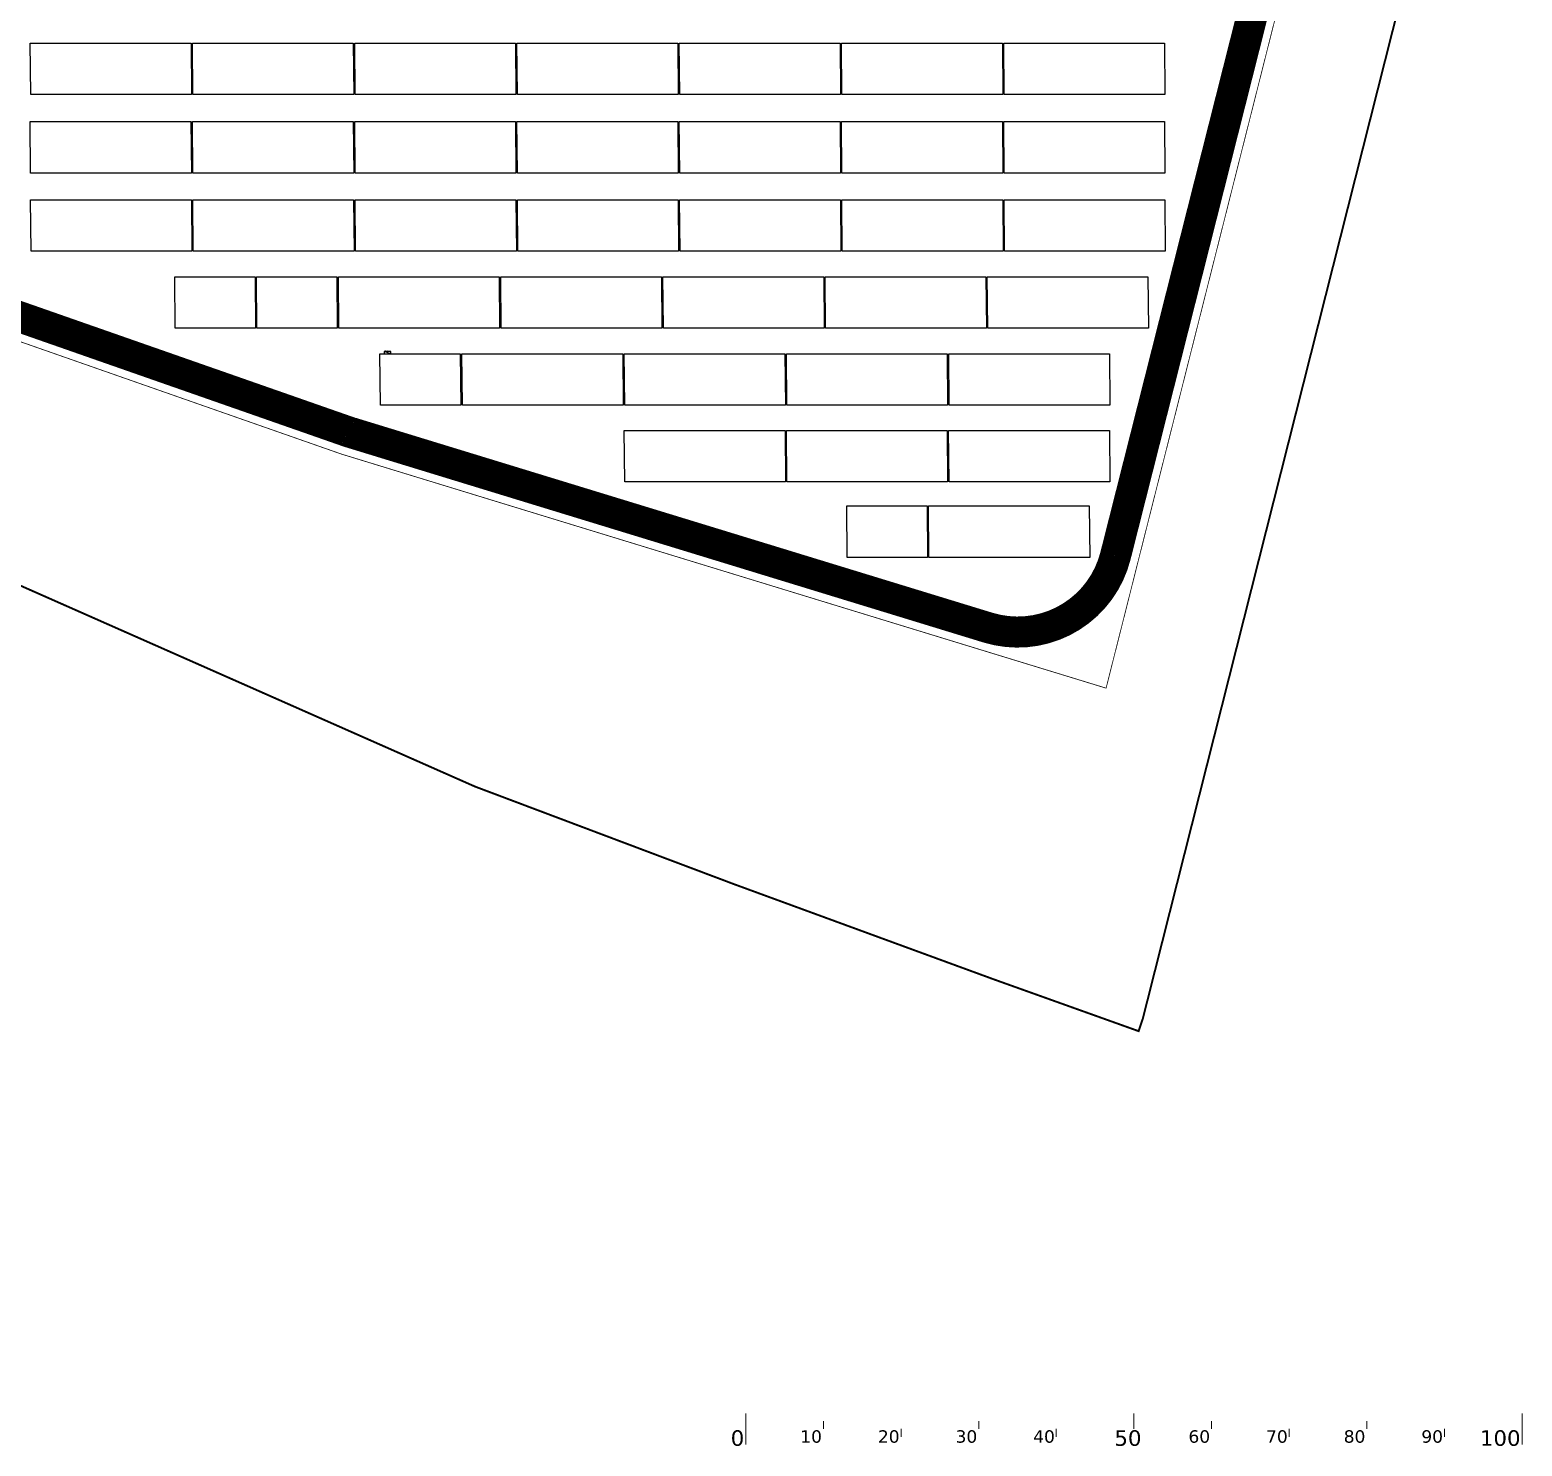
# Model space of a CAD drawing. Header units: metres. Extents: x 1351658 to 1352063, y 7182158 to 7182531.
# Drawn here: x 1351870.5 to 1352062.7, y 7182158.4 to 7182340.8 of the extents above; entities that cross this region are included whole.
import ezdxf

# ---------------------------------------------------------------- set-up
doc = ezdxf.new("R2010")
doc.units = ezdxf.units.M
doc.linetypes.add('AXES', pattern=[50.8, 31.75, -6.35, 6.35, -6.35])
doc.linetypes.add('CACHE2', pattern=[4.7625, 3.175, -1.5875])
doc.layers.get('0').update_dxf_attribs({"lineweight": 0})
for name, color, linetype, lineweight in [("- 2BR - Zone d'étude", 1, 'CACHE2', 30), ('UBS-100-Axe voirie', 7, 'Continuous', 0), ('UBS-100-Circulation intérieure SDIS', 252, 'Continuous', 0), ('UBS-100-Clôture', 30, 'LIMITE1', 0), ('UBS-900-Echelle plan', 7, 'Continuous', 0)]:
    doc.layers.add(name, color=color, linetype=linetype, lineweight=lineweight)
for name, color, linetype in [('PVcase Device Numbering', 7, 'Continuous'), ('PVcase Inverters', 7, 'Continuous'), ('PVcase PV Modules (full frames)', 142, 'Continuous'), ('PVcase PV Modules (optimised)', 142, 'Continuous')]:
    doc.layers.add(name, color=color, linetype=linetype)
doc.styles.add('UBS-Style de texte', font='verdana.ttf')
doc.linetypes.add('LIMITE1', pattern='A,6.35,-2.54,[133,ltypeshp.shx,S=2.54,R=0,X=-2.54,Y=0],-2.54,25.4', length=36.83)

# ---------------------------------------------------------------- blocks, each defined once
blk = doc.blocks.new('3P18@15DEG F FX ID1 PVBlock')
at = {"layer": 'PVcase PV Modules (optimised)', "color": 0, "linetype": 'ByBlock', "transparency": 33554687}
blk.add_polyline3d([(0, 0, 1.77), (20.72, 0, 1.77), (20.72, -6.62, 0), (0, -6.62, 0)], close=True, dxfattribs=at)
blk = doc.blocks.new('3P9@15DEG F FX ID1 PVBlock')
at = {"layer": 'PVcase PV Modules (optimised)', "color": 0, "linetype": 'ByBlock', "transparency": 33554687}
blk.add_polyline3d([(0, 0, 1.77), (10.35, 0, 1.77), (10.35, -6.62, 0), (0, -6.62, 0)], close=True, dxfattribs=at)
blk = doc.blocks.new('3P18@15DEG F FX ID2 PVBlock')
at = {"layer": 'PVcase PV Modules (optimised)', "color": 0, "linetype": 'ByBlock', "transparency": 33554687}
blk.add_polyline3d([(0, 0, 1.77), (20.72, 0, 1.77), (20.72, -6.62, 0), (0, -6.62, 0)], close=True, dxfattribs=at)
blk = doc.blocks.new('3P9@15DEG F FX ID2 PVBlock')
at = {"layer": 'PVcase PV Modules (optimised)', "color": 0, "linetype": 'ByBlock', "transparency": 33554687}
blk.add_polyline3d([(0, 0, 1.77), (10.35, 0, 1.77), (10.35, -6.62, 0), (0, -6.62, 0)], close=True, dxfattribs=at)
blk = doc.blocks.new('PVcase Inverter (1st tier)')
at = {"layer": 'PVcase Inverters', "color": 0, "transparency": 33554687}
blk.add_lwpolyline([(0, 0), (850, 0), (850, 300), (0, 300)], close=True, dxfattribs=at)
blk.add_lwpolyline([(850, 0), (0, 300)], dxfattribs=at)
blk = doc.blocks.new('*U668')
for p, q in [((0, -2), (0, 2)), ((50, 0), (50, 2)), ((100, -2), (100, 2)), ((10, 0), (10, 1)), ((20, -1), (20, 0)), ((30, 0), (30, 1)), ((40, -1), (40, 0)), ((60, 0), (60, 1)), ((70, -1), (70, 0)), ((80, 0), (80, 1)), ((90, -1), (90, 0))]:
    blk.add_line(p, q)
at = {"const_width": 0.02}
blk.add_lwpolyline([(0, 0), (100, 0)], dxfattribs=at)
at = {"style": 'UBS-Style de texte'}
for s, insert, char_height, attachment_point in [('0', (-0.2, -0.17), 2, 3), ('10', (9.81, -0.17), 1.6, 3), ('20', (19.81, -0.17), 1.6, 3), ('30', (29.81, -0.17), 1.6, 3), ('40', (39.81, -0.17), 1.6, 3), ('50', (47.48, -0.17), 2, 1), ('60', (59.81, -0.17), 1.6, 3), ('70', (69.81, -0.17), 1.6, 3), ('80', (79.81, -0.17), 1.6, 3), ('90', (89.81, -0.17), 1.6, 3), ('100', (99.8, -0.17), 2, 3)]:
    blk.add_mtext_dynamic_manual_height_columns(s, width=22.2421, gutter_width=41606.05, heights=[0], dxfattribs=dict(at, insert=insert, char_height=char_height, attachment_point=attachment_point))

msp = doc.modelspace()

# ---------------------------------------------------------------- linework, layer by layer
at = {"layer": "- 2BR - Zone d'étude", "transparency": 33554687, "const_width": 0.25}
msp.add_lwpolyline([(1352052.76, 7182366.06), (1352000.1, 7182383.88), (1351917.04, 7182412.02), (1351881.7, 7182426.67), (1351837.3, 7182453.42), (1351757.69, 7182501.48), (1351717.46, 7182530.78), (1351708.56, 7182500.58), (1351693.55, 7182449.63), (1351673.25, 7182380.92), (1351658.64, 7182331.6), (1351669.77, 7182322.77), (1351709.19, 7182338.17), (1351742.06, 7182324.1), (1351868.51, 7182269.59), (1351927.8, 7182243.39), (1351961.19, 7182230.81), (1351994.69, 7182218.54), (1352013.29, 7182211.89), (1352013.84, 7182213.53), (1352051.9, 7182364.02), (1352052.76, 7182366.06)], close=True, dxfattribs=at)
at = {"layer": 'UBS-100-Axe voirie', "color": 18, "linetype": 'AXES', "ltscale": 0.2, "true_color": 0x000000, "transparency": 33554687, "const_width": 0.02}
msp.add_lwpolyline([(1351853.41, 7182309.38), (1351911.3, 7182289.14, 0.009911), (1351911.79, 7182288.98), (1351993.9, 7182263.85, 0.428809), (1352010.31, 7182273.1), (1352028.25, 7182344, 0.389553), (1352020.53, 7182358.29), (1351990.97, 7182368.29, -0.166863), (1351984.32, 7182373.49), (1351978.32, 7182382.71, 0.17141), (1351972.51, 7182387.18), (1351954.21, 7182393.13), (1351915.6, 7182406.43, -0.020439), (1351914.76, 7182406.76), (1351880.02, 7182422.01, -0.029887), (1351878.85, 7182422.61), (1351834.68, 7182448.67)], format="xyb", dxfattribs=at)
at = {"layer": 'UBS-100-Circulation intérieure SDIS', "transparency": 33554687, "const_width": 4}
msp.add_lwpolyline([(1351853.41, 7182309.38), (1351911.3, 7182289.14, 0.009911), (1351911.79, 7182288.98), (1351993.9, 7182263.85, 0.428809), (1352010.31, 7182273.1), (1352028.25, 7182344, 0.389553), (1352020.53, 7182358.29), (1351990.97, 7182368.29, -0.166863), (1351984.32, 7182373.49), (1351978.32, 7182382.71, 0.17141), (1351972.51, 7182387.18), (1351954.21, 7182393.13), (1351915.6, 7182406.43, -0.020439), (1351914.76, 7182406.76), (1351880.02, 7182422.01, -0.029887), (1351878.85, 7182422.61), (1351834.68, 7182448.67)], format="xyb", dxfattribs=at)
at = {"layer": 'UBS-100-Clôture', "ltscale": 0.1, "transparency": 33554687, "const_width": 0.1}
msp.add_lwpolyline([(1351849.65, 7182307.53), (1351910.61, 7182286.2), (1352009.1, 7182256.06), (1352035.34, 7182359.96), (1352030.94, 7182368.92), (1352031.74, 7182372.96), (1352018.63, 7182377.29), (1352018, 7182375.39), (1351999.38, 7182381.54), (1351955.17, 7182395.97), (1351916.27, 7182409.37), (1351880.79, 7182424.95), (1351836.21, 7182451.25)], dxfattribs=at)

# ---------------------------------------------------------------- block references
at = {"layer": 'PVcase Inverters', "linetype": 'ByBlock', "transparency": 33554687, "xscale": 0.001, "yscale": 0.001, "zscale": 0.001}
msp.add_blockref('PVcase Inverter (1st tier)', (1351916.12, 7182299.13, 42.83), dxfattribs=at)
at = {"layer": 'PVcase PV Modules (full frames)', "color": 144, "linetype": 'ByBlock', "true_color": 0x007ca5, "transparency": 33554687, "extrusion": (-0.032098, 0, 0.999485), "rotation": 90}
msp.add_blockref('3P18@15DEG F FX ID1 PVBlock', (-7182339.11, 1351175.29, -43351.93), dxfattribs=at)
at = {"layer": 'PVcase PV Modules (full frames)', "color": 144, "linetype": 'ByBlock', "true_color": 0x007ca5, "transparency": 33554687, "extrusion": (-0.027831, 0, 0.999613), "rotation": 90}
msp.add_blockref('3P18@15DEG F FX ID1 PVBlock', (-7182339.11, 1351368.98, -37582.27), dxfattribs=at)
at = {"layer": 'PVcase PV Modules (full frames)', "color": 144, "linetype": 'ByBlock', "true_color": 0x007ca5, "transparency": 33554687, "extrusion": (-0.030061, 0, 0.999548), "rotation": 90}
msp.add_blockref('3P18@15DEG F FX ID1 PVBlock', (-7182339.11, 1351302.64, -40598.2), dxfattribs=at)
at = {"layer": 'PVcase PV Modules (full frames)', "color": 144, "linetype": 'ByBlock', "true_color": 0x007ca5, "transparency": 33554687, "extrusion": (-0.035959, 0, 0.999353), "rotation": 90}
msp.add_blockref('3P18@15DEG F FX ID1 PVBlock', (-7182339.11, 1351060.49, -48571.01), dxfattribs=at)
at = {"layer": 'PVcase PV Modules (full frames)', "color": 144, "linetype": 'ByBlock', "true_color": 0x007ca5, "transparency": 33554687, "extrusion": (-0.031351, 0, 0.999508), "rotation": 90}
msp.add_blockref('3P18@15DEG F FX ID1 PVBlock', (-7182339.11, 1351290.96, -42341.99), dxfattribs=at)
at = {"layer": 'PVcase PV Modules (full frames)', "color": 144, "linetype": 'ByBlock', "true_color": 0x007ca5, "transparency": 33554687, "extrusion": (-0.02373, 0, 0.999718), "rotation": 90}
msp.add_blockref('3P18@15DEG F FX ID1 PVBlock', (-7182339.11, 1351595.41, -32037.99), dxfattribs=at)
at = {"layer": 'PVcase PV Modules (full frames)', "color": 144, "linetype": 'ByBlock', "true_color": 0x007ca5, "transparency": 33554687, "extrusion": (-0.027482, 0, 0.999622), "rotation": 90}
msp.add_blockref('3P18@15DEG F FX ID1 PVBlock', (-7182339.11, 1351486.57, -37110.26), dxfattribs=at)
at = {"layer": 'PVcase PV Modules (full frames)', "color": 144, "linetype": 'ByBlock', "true_color": 0x007ca5, "transparency": 33554687, "extrusion": (-0.031591, 0, 0.999501), "rotation": 90}
msp.add_blockref('3P18@15DEG F FX ID1 PVBlock', (-7182329.02, 1351197.09, -42666.67), dxfattribs=at)
at = {"layer": 'PVcase PV Modules (full frames)', "color": 144, "linetype": 'ByBlock', "true_color": 0x007ca5, "transparency": 33554687, "extrusion": (-0.02807, 0, 0.999606), "rotation": 90}
msp.add_blockref('3P18@15DEG F FX ID1 PVBlock', (-7182329.02, 1351359.93, -37906.18), dxfattribs=at)
at = {"layer": 'PVcase PV Modules (full frames)', "color": 144, "linetype": 'ByBlock', "true_color": 0x007ca5, "transparency": 33554687, "extrusion": (-0.033753, 0, 0.99943), "rotation": 90}
msp.add_blockref('3P18@15DEG F FX ID1 PVBlock', (-7182329.02, 1351143.46, -45589.5), dxfattribs=at)
at = {"layer": 'PVcase PV Modules (full frames)', "color": 144, "linetype": 'ByBlock', "true_color": 0x007ca5, "transparency": 33554687, "extrusion": (-0.036524, 0, 0.999333), "rotation": 90}
msp.add_blockref('3P18@15DEG F FX ID1 PVBlock', (-7182329.02, 1351032.78, -49335.74), dxfattribs=at)
at = {"layer": 'PVcase PV Modules (full frames)', "color": 144, "linetype": 'ByBlock', "true_color": 0x007ca5, "transparency": 33554687, "extrusion": (-0.032239, 0, 0.99948), "rotation": 90}
msp.add_blockref('3P18@15DEG F FX ID1 PVBlock', (-7182329.02, 1351252.81, -43542.24), dxfattribs=at)
at = {"layer": 'PVcase PV Modules (full frames)', "color": 144, "linetype": 'ByBlock', "true_color": 0x007ca5, "transparency": 33554687, "extrusion": (-0.024343, 0, 0.999704), "rotation": 90}
msp.add_blockref('3P18@15DEG F FX ID1 PVBlock', (-7182329.02, 1351575.5, -32867.04), dxfattribs=at)
at = {"layer": 'PVcase PV Modules (full frames)', "color": 144, "linetype": 'ByBlock', "true_color": 0x007ca5, "transparency": 33554687, "extrusion": (-0.02869, 0, 0.999588), "rotation": 90}
msp.add_blockref('3P18@15DEG F FX ID1 PVBlock', (-7182329.02, 1351440.72, -38744.07), dxfattribs=at)
at = {"layer": 'PVcase PV Modules (full frames)', "color": 144, "linetype": 'ByBlock', "true_color": 0x007ca5, "transparency": 33554687, "extrusion": (-0.030372, 0, 0.999539), "rotation": 90}
msp.add_blockref('3P18@15DEG F FX ID1 PVBlock', (-7182318.96, 1351248.17, -41018.86), dxfattribs=at)
at = {"layer": 'PVcase PV Modules (full frames)', "color": 144, "linetype": 'ByBlock', "true_color": 0x007ca5, "transparency": 33554687, "extrusion": (-0.02906, 0, 0.999578), "rotation": 90}
msp.add_blockref('3P18@15DEG F FX ID2 PVBlock', (-7182318.96, 1351321.75, -39245.24), dxfattribs=at)
at = {"layer": 'PVcase PV Modules (full frames)', "color": 144, "linetype": 'ByBlock', "true_color": 0x007ca5, "transparency": 33554687, "extrusion": (-0.033962, 0, 0.999423), "rotation": 90}
msp.add_blockref('3P18@15DEG F FX ID2 PVBlock', (-7182318.96, 1351133.96, -45871.83), dxfattribs=at)
at = {"layer": 'PVcase PV Modules (full frames)', "color": 144, "linetype": 'ByBlock', "true_color": 0x007ca5, "transparency": 33554687, "extrusion": (-0.034923, 0, 0.99939), "rotation": 90}
msp.add_blockref('3P18@15DEG F FX ID2 PVBlock', (-7182318.96, 1351110.15, -47170.64), dxfattribs=at)
at = {"layer": 'PVcase PV Modules (full frames)', "color": 144, "linetype": 'ByBlock', "true_color": 0x007ca5, "transparency": 33554687, "extrusion": (-0.0349, 0, 0.999391), "rotation": 90}
msp.add_blockref('3P18@15DEG F FX ID2 PVBlock', (-7182318.96, 1351132.11, -47140.64), dxfattribs=at)
at = {"layer": 'PVcase PV Modules (full frames)', "color": 144, "linetype": 'ByBlock', "true_color": 0x007ca5, "transparency": 33554687, "extrusion": (-0.027201, 0, 0.99963), "rotation": 90}
msp.add_blockref('3P18@15DEG F FX ID2 PVBlock', (-7182318.96, 1351476.04, -36731.86), dxfattribs=at)
at = {"layer": 'PVcase PV Modules (full frames)', "color": 144, "linetype": 'ByBlock', "true_color": 0x007ca5, "transparency": 33554687, "extrusion": (-0.032704, 0, 0.999465), "rotation": 90}
msp.add_blockref('3P18@15DEG F FX ID2 PVBlock', (-7182318.96, 1351274.23, -44171.94), dxfattribs=at)
at = {"layer": 'PVcase PV Modules (full frames)', "color": 156, "linetype": 'ByBlock', "true_color": 0x004080, "transparency": 33554687, "extrusion": (-0.028089, 0, 0.999605), "rotation": 90}
msp.add_blockref('3P9@15DEG F FX ID1 PVBlock', (-7182309.04, 1351356.9, -37932.42), dxfattribs=at)
at = {"layer": 'PVcase PV Modules (full frames)', "color": 156, "linetype": 'ByBlock', "true_color": 0x004080, "transparency": 33554687, "extrusion": (-0.027499, 0, 0.999622), "rotation": 90}
msp.add_blockref('3P9@15DEG F FX ID2 PVBlock', (-7182309.03, 1351389.61, -37134.46), dxfattribs=at)
at = {"layer": 'PVcase PV Modules (full frames)', "color": 144, "linetype": 'ByBlock', "true_color": 0x007ca5, "transparency": 33554687, "extrusion": (-0.033679, 0, 0.999433), "rotation": 90}
msp.add_blockref('3P18@15DEG F FX ID2 PVBlock', (-7182309.03, 1351144.71, -45490.19), dxfattribs=at)
at = {"layer": 'PVcase PV Modules (full frames)', "color": 144, "linetype": 'ByBlock', "true_color": 0x007ca5, "transparency": 33554687, "extrusion": (-0.036916, 0, 0.999318), "rotation": 90}
msp.add_blockref('3P18@15DEG F FX ID2 PVBlock', (-7182309.03, 1351011.2, -49866.33), dxfattribs=at)
at = {"layer": 'PVcase PV Modules (full frames)', "color": 144, "linetype": 'ByBlock', "true_color": 0x007ca5, "transparency": 33554687, "extrusion": (-0.035018, 0, 0.999387), "rotation": 90}
msp.add_blockref('3P18@15DEG F FX ID2 PVBlock', (-7182309.03, 1351124.39, -47300.23), dxfattribs=at)
at = {"layer": 'PVcase PV Modules (full frames)', "color": 144, "linetype": 'ByBlock', "true_color": 0x007ca5, "transparency": 33554687, "extrusion": (-0.031735, 0, 0.999496), "rotation": 90}
msp.add_blockref('3P18@15DEG F FX ID2 PVBlock', (-7182309.03, 1351293.41, -42860.76), dxfattribs=at)
at = {"layer": 'PVcase PV Modules (full frames)', "color": 144, "linetype": 'ByBlock', "true_color": 0x007ca5, "transparency": 33554687, "extrusion": (-0.039047, 0, 0.999237), "rotation": 90}
msp.add_blockref('3P18@15DEG F FX ID2 PVBlock', (-7182309.03, 1350964.5, -52747.59), dxfattribs=at)
at = {"layer": 'PVcase PV Modules (full frames)', "color": 156, "linetype": 'ByBlock', "true_color": 0x004080, "transparency": 33554687, "extrusion": (-0.038064, 0, 0.999275), "rotation": 90}
msp.add_blockref('3P9@15DEG F FX ID1 PVBlock', (-7182299.13, 1350937.47, -51417.87), dxfattribs=at)
at = {"layer": 'PVcase PV Modules (full frames)', "color": 144, "linetype": 'ByBlock', "true_color": 0x007ca5, "transparency": 33554687, "extrusion": (-0.037764, 0, 0.999287), "rotation": 90}
msp.add_blockref('3P18@15DEG F FX ID1 PVBlock', (-7182299.13, 1350963.4, -51013.09), dxfattribs=at)
at = {"layer": 'PVcase PV Modules (full frames)', "color": 144, "linetype": 'ByBlock', "true_color": 0x007ca5, "transparency": 33554687, "extrusion": (-0.035439, 0, 0.999372), "rotation": 90}
msp.add_blockref('3P18@15DEG F FX ID1 PVBlock', (-7182299.13, 1351099.33, -47869.99), dxfattribs=at)
at = {"layer": 'PVcase PV Modules (full frames)', "color": 144, "linetype": 'ByBlock', "true_color": 0x007ca5, "transparency": 33554687, "extrusion": (-0.032718, 0, 0.999465), "rotation": 90}
msp.add_blockref('3P18@15DEG F FX ID1 PVBlock', (-7182299.13, 1351245.57, -44190.89), dxfattribs=at)
at = {"layer": 'PVcase PV Modules (full frames)', "color": 144, "linetype": 'ByBlock', "true_color": 0x007ca5, "transparency": 33554687, "extrusion": (-0.032963, 0, 0.999457), "rotation": 90}
msp.add_blockref('3P18@15DEG F FX ID1 PVBlock', (-7182299.13, 1351255.59, -44522.62), dxfattribs=at)
at = {"layer": 'PVcase PV Modules (full frames)', "color": 144, "linetype": 'ByBlock', "true_color": 0x007ca5, "transparency": 33554687, "extrusion": (-0.031173, 0, 0.999514), "rotation": 90}
msp.add_blockref('3P18@15DEG F FX ID1 PVBlock', (-7182289.24, 1351291.35, -42102.59), dxfattribs=at)
at = {"layer": 'PVcase PV Modules (full frames)', "color": 144, "linetype": 'ByBlock', "true_color": 0x007ca5, "transparency": 33554687, "extrusion": (-0.031705, 0, 0.999497), "rotation": 90}
msp.add_blockref('3P18@15DEG F FX ID1 PVBlock', (-7182289.24, 1351289.64, -42822.06), dxfattribs=at)
at = {"layer": 'PVcase PV Modules (full frames)', "color": 144, "linetype": 'ByBlock', "true_color": 0x007ca5, "transparency": 33554687, "extrusion": (-0.033097, 0, 0.999452), "rotation": 90}
msp.add_blockref('3P18@15DEG F FX ID1 PVBlock', (-7182289.24, 1351249.6, -44703.88), dxfattribs=at)
at = {"layer": 'PVcase PV Modules (full frames)', "color": 156, "linetype": 'ByBlock', "true_color": 0x004080, "transparency": 33554687, "extrusion": (-0.031227, 0, 0.999512), "rotation": 90}
msp.add_blockref('3P9@15DEG F FX ID1 PVBlock', (-7182279.52, 1351317.74, -42175.61), dxfattribs=at)
at = {"layer": 'PVcase PV Modules (full frames)', "color": 144, "linetype": 'ByBlock', "true_color": 0x007ca5, "transparency": 33554687, "extrusion": (-0.029661, 0, 0.99956), "rotation": 90}
msp.add_blockref('3P18@15DEG F FX ID1 PVBlock', (-7182279.52, 1351392.71, -40057.89), dxfattribs=at)
at = {"layer": 'UBS-900-Echelle plan', "transparency": 33554687}
msp.add_blockref('*U668', (1351962.69, 7182160.66), dxfattribs=at)

# ---------------------------------------------------------------- texts
at = {"layer": 'PVcase Device Numbering', "transparency": 33554687, "insert": (1351916.55, 7182299.53, 42.83), "char_height": 0.1, "attachment_point": 5, "style": 'UBS-Style de texte'}
msp.add_mtext('INV 14-1', dxfattribs=at)

doc.saveas('drawing.dxf')
